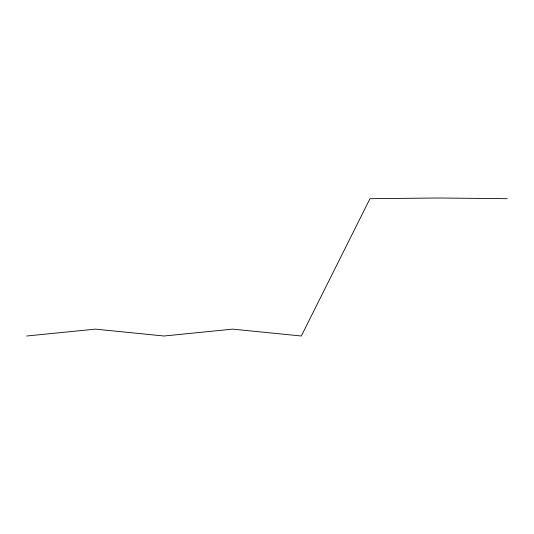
<?xml version="1.0" encoding="UTF-8"?>
<svg xmlns="http://www.w3.org/2000/svg" width="534" height="534" viewBox="0 0 534 534"><rect width="100%" height="100%" fill="white"/><g stroke="black" fill="none" stroke-linecap="round" stroke-linejoin="round"><path stroke-width="0.8" d="M26.7 335.999L95.359 329.138L164.011 335.999L232.67 329.138L301.33 335.999L369.989 198.688L438.641 198.001L507.3 198.688"/></g></svg>
